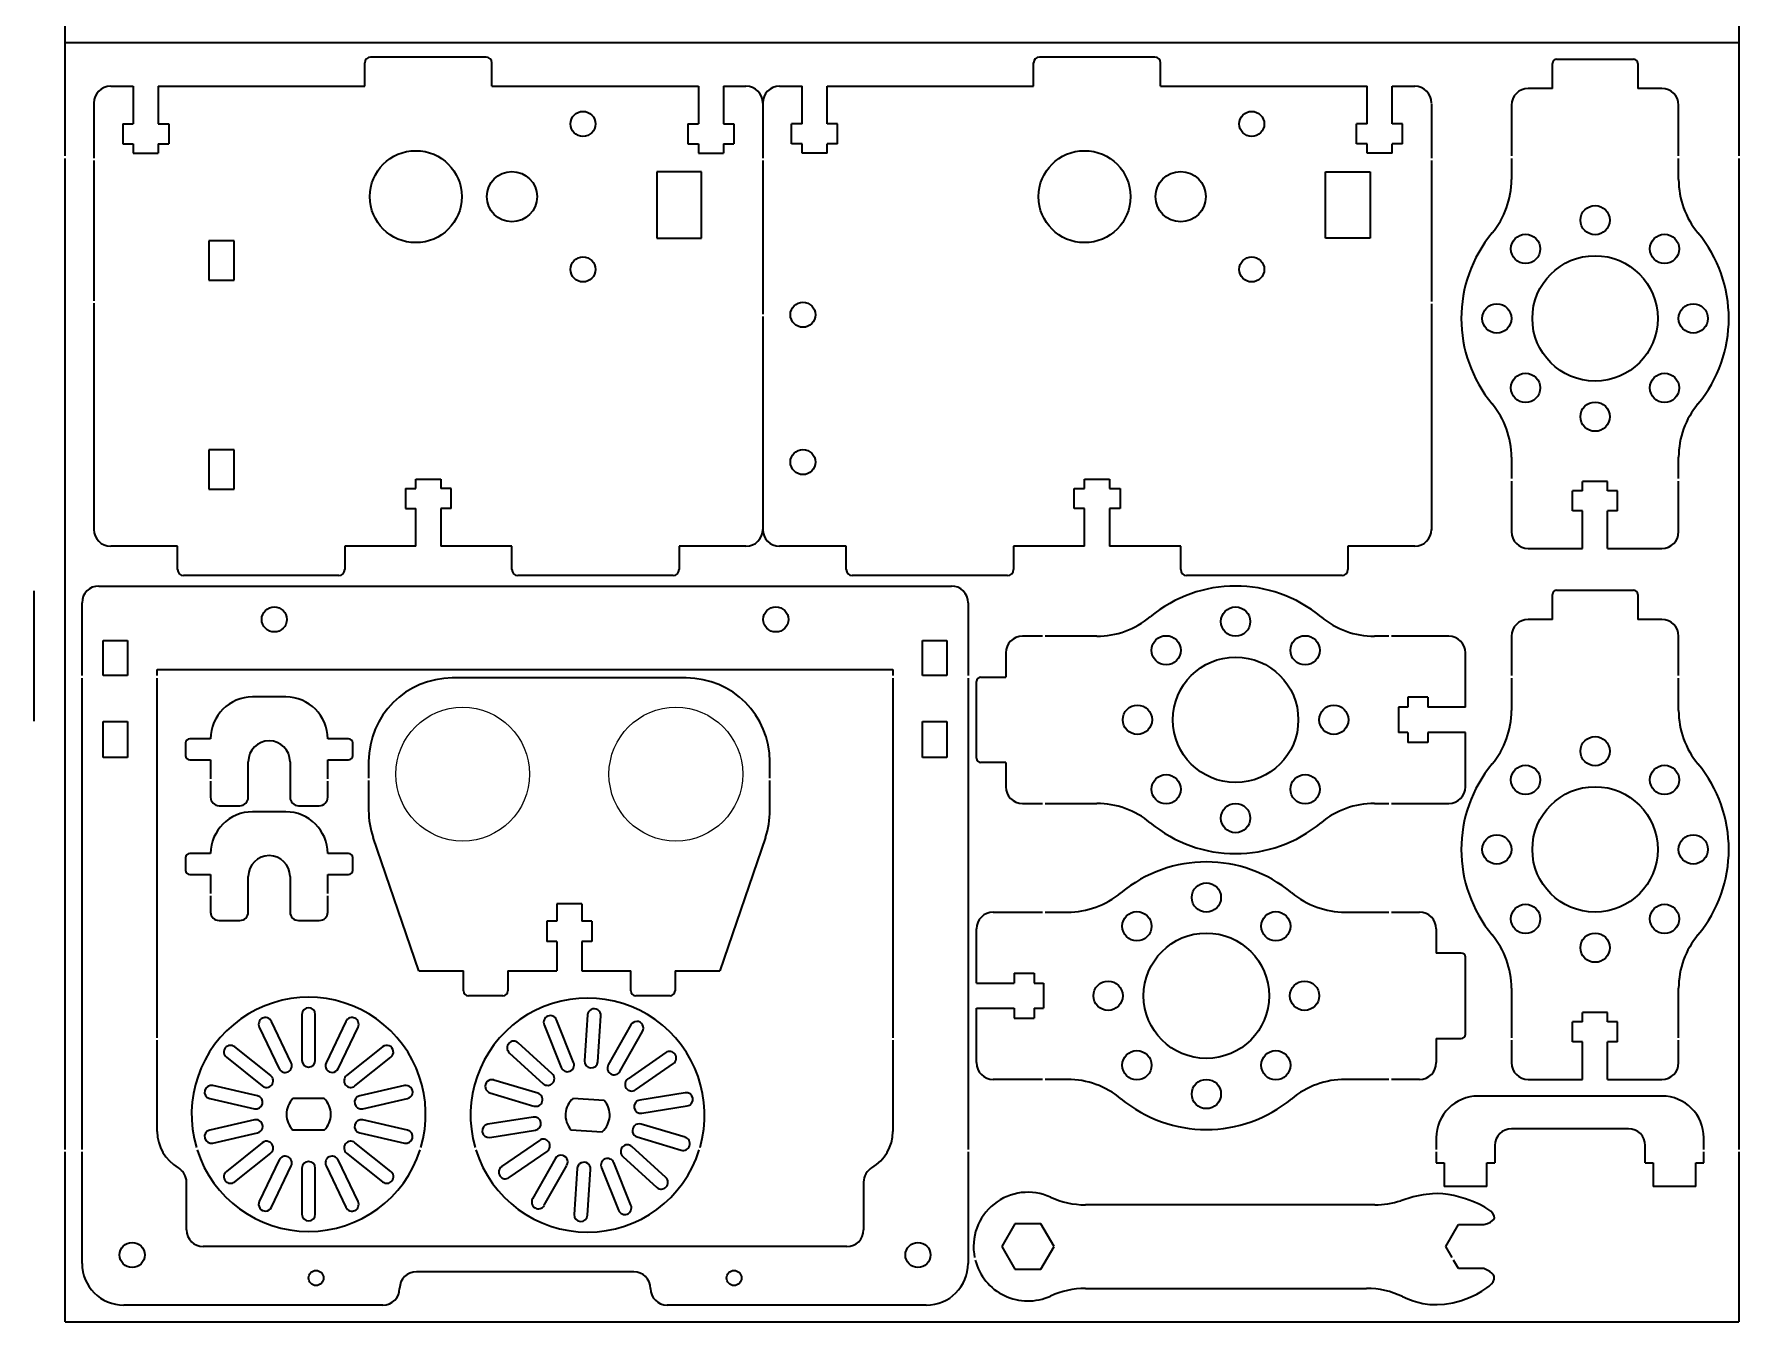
# Model space of a CAD drawing. Extents: x 358 to 1413, y -14 to 598.
# Drawn here: x 639.7 to 843.7, y -14.2 to 139.8 of the extents above; entities that cross this region are included whole.
import ezdxf

# ---------------------------------------------------------------- set-up
doc = ezdxf.new("R2010")
doc.units = 0

msp = doc.modelspace()

# ---------------------------------------------------------------- linework, layer by layer
at = {"color": 7, "lineweight": 35}
for p, q in [((643.48, 138.76), (643.48, 159.09)), ((843.69, 159.09), (843.69, 138.76)), ((643.48, 138.76), (843.69, 138.76)), ((643.48, 125.2), (643.48, 138.76)), ((843.69, 138.76), (843.69, 125.2)), ((654.61, 133.52), (679.31, 133.52)), ((694.51, 133.52), (719.21, 133.52)), ((734.61, 133.52), (759.31, 133.52)), ((774.51, 133.52), (799.21, 133.52)), ((646.91, 131.52), (646.91, 124.93)), ((726.91, 131.52), (726.91, 124.93)), ((726.91, 131.52), (726.91, 124.93)), ((806.91, 131.43), (806.91, 124.93)), ((643.48, 6.39), (643.48, 124.9)), ((646.91, 124.63), (646.91, 107.88)), ((726.91, 124.63), (726.91, 106.28)), ((806.91, 124.63), (806.91, 107.79)), ((843.69, 124.9), (843.69, 6.39)), ((646.91, 107.58), (646.91, 80.52)), ((806.91, 107.49), (806.91, 80.43)), ((726.91, 105.98), (726.91, 80.52)), ((647.48, 73.76), (749.48, 73.76)), ((645.48, 63.04), (645.48, 71.76)), ((751.48, 71.76), (751.48, 63.04)), ((654.48, 63.04), (654.48, 63.76)), ((654.48, 63.76), (742.48, 63.76)), ((742.48, 63.76), (742.48, 63.04)), ((645.48, 6.39), (645.48, 62.74)), ((654.48, 19.74), (654.48, 62.74)), ((717.77, 62.76), (689.77, 62.76)), ((742.48, 62.74), (742.48, 19.74)), ((751.48, 62.74), (751.48, 6.39)), ((654.48, 8.53), (654.48, 19.44)), ((742.48, 19.44), (742.48, 8.53)), ((834.49, 12.76), (812.49, 12.76)), ((643.48, -14.24), (643.48, 6.09)), ((645.48, -7.24), (645.48, 6.09)), ((751.48, 6.09), (751.48, -7.24)), ((843.69, 6.09), (843.69, -14.24)), ((800.13, -0.24), (765.51, -0.24)), ((736.98, -5.24), (659.98, -5.24)), ((711.48, -8.24), (685.48, -8.24)), ((765.51, -10.24), (799.14, -10.24)), ((643.48, -14.24), (843.69, -14.24)), ((681.48, -12.24), (650.48, -12.24)), ((746.48, -12.24), (715.48, -12.24))]:
    msp.add_line(p, q, dxfattribs=at)
at = {"color": 7, "lineweight": 35, "ltscale": 0.345001}
for p, q in [((693.81, 137.02), (680.01, 137.02)), ((773.81, 137.02), (760.01, 137.02))]:
    msp.add_line(p, q, dxfattribs=at)
at = {"color": 7, "lineweight": 35, "ltscale": 0.23}
for p, q in [((821.88, 136.76), (831.08, 136.76)), ((821.88, 73.26), (831.08, 73.26)), ((752.48, 53.16), (752.48, 62.36)), ((810.98, 20.16), (810.98, 29.36))]:
    msp.add_line(p, q, dxfattribs=at)
at = {"color": 7, "lineweight": 35, "ltscale": 0.07}
for p, q in [((679.31, 133.52), (679.31, 136.32)), ((694.51, 133.52), (694.51, 136.32)), ((759.31, 133.52), (759.31, 136.32)), ((774.51, 133.52), (774.51, 136.32)), ((656.91, 75.72), (656.91, 78.52)), ((676.91, 78.52), (676.91, 75.72)), ((696.91, 75.72), (696.91, 78.52)), ((716.91, 78.52), (716.91, 75.72)), ((736.91, 75.72), (736.91, 78.52)), ((756.91, 78.52), (756.91, 75.72)), ((776.91, 75.72), (776.91, 78.52)), ((796.91, 78.52), (796.91, 75.72)), ((808.44, 4.76), (808.44, 1.96)), ((813.54, 1.96), (813.54, 4.76)), ((833.44, 4.76), (833.44, 1.96)), ((838.54, 1.96), (838.54, 4.76))]:
    msp.add_line(p, q, dxfattribs=at)
at = {"color": 7, "lineweight": 35, "ltscale": 0.075}
for p, q in [((821.38, 133.26), (821.38, 136.26)), ((831.58, 136.26), (831.58, 133.26)), ((651.61, 133.52), (651.61, 129.02)), ((654.61, 133.52), (654.61, 129.02)), ((719.21, 133.52), (719.21, 129.02)), ((722.21, 133.52), (722.21, 129.02)), ((731.61, 129.02), (731.61, 133.52)), ((734.61, 129.02), (734.61, 133.52)), ((799.21, 129.02), (799.21, 133.52)), ((802.21, 129.02), (802.21, 133.52)), ((651.61, 125.52), (654.61, 125.52)), ((719.21, 125.52), (722.21, 125.52)), ((734.61, 125.52), (731.61, 125.52)), ((802.21, 125.52), (799.21, 125.52)), ((685.41, 86.52), (688.41, 86.52)), ((765.41, 86.52), (768.41, 86.52)), ((827.98, 86.26), (824.98, 86.26)), ((685.41, 78.52), (685.41, 83.02)), ((688.41, 83.02), (688.41, 78.52)), ((765.41, 78.52), (765.41, 83.02)), ((768.41, 83.02), (768.41, 78.52)), ((824.98, 78.26), (824.98, 82.76)), ((827.98, 78.26), (827.98, 82.76)), ((821.38, 69.76), (821.38, 72.76)), ((831.58, 72.76), (831.58, 69.76)), ((752.98, 62.86), (755.98, 62.86)), ((802.98, 59.26), (802.98, 56.26)), ((810.98, 59.26), (806.48, 59.26)), ((810.98, 56.26), (806.48, 56.26)), ((755.98, 52.66), (752.98, 52.66)), ((705.27, 35.76), (702.27, 35.76)), ((810.48, 29.86), (807.48, 29.86)), ((752.48, 26.26), (756.98, 26.26)), ((760.48, 26.26), (760.48, 23.26)), ((752.48, 23.26), (756.98, 23.26)), ((827.98, 22.76), (824.98, 22.76)), ((807.48, 19.66), (810.48, 19.66)), ((824.98, 14.76), (824.98, 19.26)), ((827.98, 14.76), (827.98, 19.26)), ((807.49, 7.76), (807.49, 6.39)), ((839.49, 6.39), (839.49, 7.76)), ((807.49, 6.09), (807.49, 4.76)), ((839.49, 4.76), (839.49, 6.09))]:
    msp.add_line(p, q, dxfattribs=at)
at = {"color": 7, "lineweight": 35, "ltscale": 0.067499}
for p, q in [((648.91, 133.52), (651.61, 133.52)), ((728.91, 133.52), (731.61, 133.52))]:
    msp.add_line(p, q, dxfattribs=at)
at = {"color": 7, "lineweight": 35, "ltscale": 0.0675}
for p, q in [((722.21, 133.52), (724.91, 133.52)), ((802.21, 133.52), (804.91, 133.52))]:
    msp.add_line(p, q, dxfattribs=at)
at = {"color": 7, "lineweight": 35, "ltscale": 0.072501}
for p, q in [((821.38, 133.26), (818.48, 133.26)), ((821.38, 69.76), (818.48, 69.76))]:
    msp.add_line(p, q, dxfattribs=at)
at = {"color": 7, "lineweight": 35, "ltscale": 0.072499}
for p, q in [((834.48, 133.26), (831.58, 133.26)), ((834.48, 69.76), (831.58, 69.76))]:
    msp.add_line(p, q, dxfattribs=at)
at = {"color": 7, "lineweight": 35, "ltscale": 0.222169}
for p, q in [((816.48, 131.26), (816.48, 125.2)), ((836.48, 125.2), (836.48, 131.26)), ((816.48, 124.9), (816.48, 122.37)), ((836.48, 122.37), (836.48, 124.9)), ((816.48, 89.15), (816.48, 86.6)), ((836.48, 86.6), (836.48, 89.15)), ((816.48, 86.3), (816.48, 80.26)), ((836.48, 80.26), (836.48, 86.3)), ((760.38, 67.76), (757.98, 67.76)), ((766.87, 67.76), (760.68, 67.76)), ((816.48, 67.76), (816.48, 63.04)), ((836.48, 63.04), (836.48, 67.76)), ((816.48, 62.74), (816.48, 58.87)), ((836.48, 58.87), (836.48, 62.74)), ((757.98, 47.76), (760.38, 47.76)), ((760.68, 47.76), (766.87, 47.76)), ((754.48, 34.76), (760.38, 34.76)), ((760.68, 34.76), (763.37, 34.76)), ((816.48, 25.65), (816.48, 19.74)), ((836.48, 19.74), (836.48, 25.65)), ((816.48, 19.44), (816.48, 16.76)), ((836.48, 16.76), (836.48, 19.44)), ((760.38, 14.76), (754.48, 14.76)), ((763.37, 14.76), (760.68, 14.76))]:
    msp.add_line(p, q, dxfattribs=at)
at = {"color": 7, "lineweight": 35, "ltscale": 0.03125}
for p, q in [((650.36, 129.02), (651.61, 129.02)), ((654.61, 129.02), (655.86, 129.02)), ((717.96, 129.02), (719.21, 129.02)), ((722.21, 129.02), (723.46, 129.02)), ((731.61, 129.02), (730.36, 129.02)), ((735.86, 129.02), (734.61, 129.02)), ((799.21, 129.02), (797.96, 129.02)), ((803.46, 129.02), (802.21, 129.02)), ((650.36, 126.62), (651.61, 126.62)), ((654.61, 126.62), (655.86, 126.62)), ((717.96, 126.62), (719.21, 126.62)), ((722.21, 126.62), (723.46, 126.62)), ((731.61, 126.62), (730.36, 126.62)), ((735.86, 126.62), (734.61, 126.62)), ((799.21, 126.62), (797.96, 126.62)), ((803.46, 126.62), (802.21, 126.62)), ((684.16, 85.42), (685.41, 85.42)), ((689.66, 85.42), (688.41, 85.42)), ((764.16, 85.42), (765.41, 85.42)), ((768.41, 85.42), (769.66, 85.42)), ((684.16, 83.02), (685.41, 83.02)), ((689.66, 83.02), (688.41, 83.02)), ((765.41, 83.02), (764.16, 83.02)), ((769.66, 83.02), (768.41, 83.02))]:
    msp.add_line(p, q, dxfattribs=at)
at = {"color": 7, "lineweight": 35, "ltscale": 0.060001}
for p, q in [((650.36, 129.02), (650.36, 126.62)), ((655.86, 129.02), (655.86, 126.62)), ((717.96, 129.02), (717.96, 126.62)), ((723.46, 129.02), (723.46, 126.62)), ((756.98, 27.46), (759.38, 27.46)), ((756.98, 22.06), (759.38, 22.06))]:
    msp.add_line(p, q, dxfattribs=at)
at = {"color": 7, "lineweight": 35, "ltscale": 0.06}
for p, q in [((730.36, 126.62), (730.36, 129.02)), ((735.86, 126.62), (735.86, 129.02)), ((797.96, 126.62), (797.96, 129.02)), ((803.46, 126.62), (803.46, 129.02)), ((764.16, 83.02), (764.16, 85.42)), ((769.66, 85.42), (769.66, 83.02)), ((823.78, 82.76), (823.78, 85.16)), ((829.18, 82.76), (829.18, 85.16)), ((701.07, 33.66), (701.07, 31.26)), ((706.47, 33.66), (706.47, 31.26)), ((691.12, 25.36), (691.12, 27.76)), ((696.42, 27.76), (696.42, 25.36)), ((711.12, 25.36), (711.12, 27.76)), ((716.42, 27.76), (716.42, 25.36)), ((823.78, 19.26), (823.78, 21.66)), ((829.18, 19.26), (829.18, 21.66))]:
    msp.add_line(p, q, dxfattribs=at)
at = {"color": 7, "lineweight": 35, "ltscale": 0.064999}
for p, q in [((651.61, 126.62), (651.61, 125.52)), ((654.61, 126.62), (654.61, 125.52)), ((719.21, 126.62), (719.21, 125.52)), ((722.21, 126.62), (722.21, 125.52)), ((759.38, 26.26), (760.48, 26.26)), ((759.38, 23.26), (760.48, 23.26))]:
    msp.add_line(p, q, dxfattribs=at)
at = {"color": 7, "lineweight": 35, "ltscale": 0.065}
for p, q in [((731.61, 125.52), (731.61, 126.62)), ((734.61, 125.52), (734.61, 126.62)), ((799.21, 125.52), (799.21, 126.62)), ((802.21, 125.52), (802.21, 126.62)), ((765.41, 85.42), (765.41, 86.52)), ((768.41, 86.52), (768.41, 85.42)), ((824.98, 85.16), (824.98, 86.26)), ((827.98, 85.16), (827.98, 86.26)), ((824.98, 21.66), (824.98, 22.76)), ((827.98, 21.66), (827.98, 22.76))]:
    msp.add_line(p, q, dxfattribs=at)
at = {"color": 7, "lineweight": 35, "ltscale": 0.132922}
for p, q in [((719.57, 123.3), (714.25, 123.3)), ((794.25, 123.3), (799.57, 123.3)), ((714.25, 115.34), (719.57, 115.34)), ((799.57, 115.34), (794.25, 115.34))]:
    msp.add_line(p, q, dxfattribs=at)
at = {"color": 7, "lineweight": 35, "ltscale": 0.19882}
for p, q in [((714.25, 123.3), (714.25, 115.34)), ((719.57, 115.34), (719.57, 123.3)), ((794.25, 115.34), (794.25, 123.3)), ((799.57, 123.3), (799.57, 115.34))]:
    msp.add_line(p, q, dxfattribs=at)
at = {"color": 7, "lineweight": 35, "ltscale": 0.00625}
for p, q in [((660.92, 115.03), (660.67, 115.03)), ((663.67, 115.03), (663.42, 115.03)), ((660.67, 110.33), (660.92, 110.33)), ((663.42, 110.33), (663.67, 110.33)), ((660.92, 90.03), (660.67, 90.03)), ((663.67, 90.03), (663.42, 90.03)), ((660.67, 85.33), (660.92, 85.33)), ((663.42, 85.33), (663.67, 85.33))]:
    msp.add_line(p, q, dxfattribs=at)
at = {"color": 7, "lineweight": 35, "ltscale": 0.1175}
for p, q in [((660.67, 115.03), (660.67, 110.33)), ((663.67, 110.33), (663.67, 115.03)), ((660.67, 90.03), (660.67, 85.33)), ((663.67, 85.33), (663.67, 90.03))]:
    msp.add_line(p, q, dxfattribs=at)
at = {"color": 7, "lineweight": 35, "ltscale": 0.0625}
for p, q in [((663.42, 115.03), (660.92, 115.03)), ((660.92, 110.33), (663.42, 110.33)), ((663.42, 90.03), (660.92, 90.03)), ((660.92, 85.33), (663.42, 85.33)), ((660.87, 55.49), (658.37, 55.49)), ((677.37, 55.49), (674.87, 55.49)), ((658.37, 52.99), (660.87, 52.99)), ((674.87, 52.99), (677.37, 52.99)), ((661.87, 47.49), (664.37, 47.49)), ((671.37, 47.49), (673.87, 47.49)), ((660.87, 41.76), (658.37, 41.76)), ((677.37, 41.76), (674.87, 41.76)), ((658.37, 39.26), (660.87, 39.26)), ((674.87, 39.26), (677.37, 39.26)), ((661.87, 33.76), (664.37, 33.76)), ((671.37, 33.76), (673.87, 33.76))]:
    msp.add_line(p, q, dxfattribs=at)
at = {"color": 7, "lineweight": 35, "ltscale": 0.065001}
for p, q in [((685.41, 85.42), (685.41, 86.52)), ((688.41, 86.52), (688.41, 85.42)), ((804.08, 59.26), (802.98, 59.26)), ((804.08, 56.26), (802.98, 56.26))]:
    msp.add_line(p, q, dxfattribs=at)
at = {"color": 7, "lineweight": 35, "ltscale": 0.059999}
for p, q in [((684.16, 85.42), (684.16, 83.02)), ((689.66, 83.02), (689.66, 85.42)), ((806.48, 60.46), (804.08, 60.46)), ((806.48, 55.06), (804.08, 55.06))]:
    msp.add_line(p, q, dxfattribs=at)
at = {"color": 7, "lineweight": 35, "ltscale": 0.03}
for p, q in [((824.98, 85.16), (823.78, 85.16)), ((829.18, 85.16), (827.98, 85.16)), ((824.98, 82.76), (823.78, 82.76)), ((829.18, 82.76), (827.98, 82.76)), ((804.08, 60.46), (804.08, 59.26)), ((806.48, 60.46), (806.48, 59.26)), ((804.08, 56.26), (804.08, 55.06)), ((806.48, 56.26), (806.48, 55.06)), ((702.27, 33.66), (701.07, 33.66)), ((706.47, 33.66), (705.27, 33.66)), ((702.27, 31.26), (701.07, 31.26)), ((706.47, 31.26), (705.27, 31.26)), ((756.98, 27.46), (756.98, 26.26)), ((759.38, 27.46), (759.38, 26.26)), ((756.98, 23.26), (756.98, 22.06)), ((759.38, 23.26), (759.38, 22.06)), ((824.98, 21.66), (823.78, 21.66)), ((829.18, 21.66), (827.98, 21.66)), ((824.98, 19.26), (823.78, 19.26)), ((829.18, 19.26), (827.98, 19.26))]:
    msp.add_line(p, q, dxfattribs=at)
at = {"color": 7, "lineweight": 35, "ltscale": 0.2}
for p, q in [((656.91, 78.52), (648.91, 78.52)), ((724.91, 78.52), (716.91, 78.52)), ((736.91, 78.52), (728.91, 78.52)), ((804.91, 78.52), (796.91, 78.52))]:
    msp.add_line(p, q, dxfattribs=at)
at = {"color": 7, "lineweight": 35, "ltscale": 0.2125}
for p, q in [((685.41, 78.52), (676.91, 78.52)), ((696.91, 78.52), (688.41, 78.52)), ((765.41, 78.52), (756.91, 78.52)), ((776.91, 78.52), (768.41, 78.52))]:
    msp.add_line(p, q, dxfattribs=at)
at = {"color": 7, "lineweight": 35, "ltscale": 0.1625}
for p, q in [((818.48, 78.26), (824.98, 78.26)), ((827.98, 78.26), (834.48, 78.26)), ((810.98, 62.74), (810.98, 65.76)), ((810.98, 59.26), (810.98, 62.74)), ((810.98, 49.76), (810.98, 56.26)), ((752.48, 26.26), (752.48, 32.76)), ((752.48, 16.76), (752.48, 23.26)), ((818.48, 14.76), (824.98, 14.76)), ((827.98, 14.76), (834.48, 14.76))]:
    msp.add_line(p, q, dxfattribs=at)
at = {"color": 7, "lineweight": 35, "ltscale": 0.465001}
for p, q in [((676.21, 75.02), (657.61, 75.02)), ((796.21, 75.02), (777.61, 75.02))]:
    msp.add_line(p, q, dxfattribs=at)
at = {"color": 7, "lineweight": 35, "ltscale": 0.464999}
msp.add_line((716.21, 75.02), (697.61, 75.02), dxfattribs=at)
at = {"color": 7, "lineweight": 35, "ltscale": 0.465002}
msp.add_line((756.21, 75.02), (737.61, 75.02), dxfattribs=at)
at = {"color": 7, "lineweight": 35, "ltscale": 0.39}
msp.add_line((639.75, 57.58), (639.75, 73.18), dxfattribs=at)
at = {"color": 7, "lineweight": 35, "ltscale": 0.222168}
for p, q in [((801.82, 67.76), (800.09, 67.76)), ((808.98, 67.76), (802.12, 67.76)), ((800.09, 47.76), (801.82, 47.76)), ((802.12, 47.76), (808.98, 47.76)), ((796.59, 34.76), (801.82, 34.76)), ((802.12, 34.76), (805.48, 34.76)), ((801.82, 14.76), (796.59, 14.76)), ((805.48, 14.76), (802.12, 14.76))]:
    msp.add_line(p, q, dxfattribs=at)
at = {"color": 7, "lineweight": 35, "ltscale": 0.105}
for p, q in [((648.03, 63.06), (648.03, 67.26)), ((650.93, 67.26), (650.93, 63.06)), ((746.03, 63.06), (746.03, 67.26)), ((748.93, 67.26), (748.93, 63.06))]:
    msp.add_line(p, q, dxfattribs=at)
at = {"color": 7, "lineweight": 35, "ltscale": 0.0725}
for p, q in [((648.03, 67.26), (650.93, 67.26)), ((746.03, 67.26), (748.93, 67.26)), ((755.98, 65.76), (755.98, 62.86)), ((650.93, 63.06), (648.03, 63.06)), ((748.93, 63.06), (746.03, 63.06)), ((648.03, 57.56), (650.93, 57.56)), ((746.03, 57.56), (748.93, 57.56)), ((650.93, 53.26), (648.03, 53.26)), ((748.93, 53.26), (746.03, 53.26)), ((755.98, 52.66), (755.98, 49.76)), ((807.48, 32.76), (807.48, 29.86)), ((807.48, 19.66), (807.48, 16.76))]:
    msp.add_line(p, q, dxfattribs=at)
at = {"color": 7, "lineweight": 35, "ltscale": 0.1}
for p, q in [((669.87, 60.49), (665.87, 60.49)), ((669.87, 46.76), (665.87, 46.76))]:
    msp.add_line(p, q, dxfattribs=at)
at = {"color": 7, "lineweight": 35, "ltscale": 0.1075}
for p, q in [((648.03, 53.26), (648.03, 57.56)), ((650.93, 57.56), (650.93, 53.26)), ((746.03, 53.26), (746.03, 57.56)), ((748.93, 57.56), (748.93, 53.26))]:
    msp.add_line(p, q, dxfattribs=at)
at = {"color": 7, "lineweight": 35, "ltscale": 0.0375}
for p, q in [((657.87, 54.99), (657.87, 53.49)), ((677.87, 53.49), (677.87, 54.99)), ((657.87, 41.26), (657.87, 39.76)), ((677.87, 39.76), (677.87, 41.26))]:
    msp.add_line(p, q, dxfattribs=at)
at = {"color": 7, "lineweight": 35, "ltscale": 0.1125}
for p, q in [((660.87, 52.99), (660.87, 50.72)), ((674.87, 50.72), (674.87, 52.99)), ((660.87, 50.42), (660.87, 48.49)), ((674.87, 48.49), (674.87, 50.42)), ((660.87, 39.26), (660.87, 36.99)), ((674.87, 36.99), (674.87, 39.26)), ((660.87, 36.69), (660.87, 34.76)), ((674.87, 34.76), (674.87, 36.69))]:
    msp.add_line(p, q, dxfattribs=at)
at = {"color": 7, "lineweight": 35, "ltscale": 0.106601}
for p, q in [((665.37, 48.49), (665.37, 52.75)), ((670.37, 52.75), (670.37, 48.49)), ((665.37, 34.76), (665.37, 39.02)), ((670.37, 39.02), (670.37, 34.76))]:
    msp.add_line(p, q, dxfattribs=at)
at = {"color": 7, "lineweight": 35, "ltscale": 0.145833}
for p, q in [((679.77, 52.76), (679.77, 50.8)), ((727.77, 50.8), (727.77, 52.76)), ((679.77, 50.5), (679.77, 46.93)), ((727.77, 46.93), (727.77, 50.5))]:
    msp.add_line(p, q, dxfattribs=at)
at = {"color": 7, "lineweight": 35, "ltscale": 0.420833}
for p, q in [((685.77, 27.76), (680.31, 43.68)), ((727.23, 43.68), (721.77, 27.76))]:
    msp.add_line(p, q, dxfattribs=at)
at = {"color": 7, "lineweight": 35, "ltscale": 0.09}
for p, q in [((702.27, 35.76), (702.27, 33.66)), ((705.27, 35.76), (705.27, 33.66))]:
    msp.add_line(p, q, dxfattribs=at)
at = {"color": 7, "lineweight": 35, "ltscale": 0.05}
for p, q in [((702.27, 31.26), (702.27, 27.76)), ((705.27, 31.26), (705.27, 27.76))]:
    msp.add_line(p, q, dxfattribs=at)
at = {"color": 7, "lineweight": 35, "ltscale": 0.13375}
for p, q in [((685.77, 27.76), (691.12, 27.76)), ((716.42, 27.76), (721.77, 27.76))]:
    msp.add_line(p, q, dxfattribs=at)
at = {"color": 7, "lineweight": 35, "ltscale": 0.14625}
for p, q in [((696.42, 27.76), (702.27, 27.76)), ((705.27, 27.76), (711.12, 27.76))]:
    msp.add_line(p, q, dxfattribs=at)
at = {"color": 7, "lineweight": 35, "ltscale": 0.102499}
for p, q in [((695.82, 24.76), (691.72, 24.76)), ((715.82, 24.76), (711.72, 24.76))]:
    msp.add_line(p, q, dxfattribs=at)
at = {"color": 7, "lineweight": 35, "ltscale": 0.1375}
for p, q in [((671.79, 22.53), (671.79, 17.03)), ((673.39, 17.03), (673.39, 22.53)), ((705.95, 22.46), (705.59, 16.98)), ((666.69, 21), (669.07, 16.04)), ((670.51, 16.74), (668.13, 21.69)), ((677.06, 21.69), (674.67, 16.74)), ((676.11, 16.04), (678.5, 21)), ((700.76, 21.28), (702.81, 16.17)), ((704.29, 16.77), (702.24, 21.87)), ((707.18, 16.87), (707.55, 22.36)), ((711.15, 21.28), (708.44, 16.49)), ((709.83, 15.71), (712.54, 20.49)), ((668.05, 15.23), (663.75, 18.66)), ((681.44, 18.66), (677.14, 15.23)), ((701.73, 15.43), (697.67, 19.13)), ((662.75, 17.41), (667.05, 13.98)), ((678.13, 13.98), (682.43, 17.41)), ((715.32, 17.96), (710.8, 14.82)), ((711.71, 13.51), (716.23, 16.64)), ((700.01, 13.1), (694.74, 14.68)), ((660.76, 12.46), (666.13, 11.24)), ((666.48, 12.8), (661.12, 14.02)), ((679.06, 11.24), (684.42, 12.46)), ((694.28, 13.15), (699.55, 11.57)), ((717.63, 13.16), (712.2, 12.29)), ((699.46, 10.26), (694.03, 9.4)), ((712.45, 10.71), (717.88, 11.58)), ((666.13, 9.92), (660.76, 8.7)), ((661.12, 7.14), (666.48, 8.37)), ((678.7, 8.37), (684.06, 7.14)), ((684.42, 8.7), (679.06, 9.92)), ((694.28, 7.82), (699.71, 8.68)), ((717.63, 7.83), (712.36, 9.4)), ((667.05, 7.18), (662.75, 3.76)), ((682.43, 3.76), (678.13, 7.18)), ((700.2, 7.47), (695.68, 4.33)), ((696.59, 3.02), (701.11, 6.15)), ((715.32, 3.02), (711.26, 6.73)), ((711.9, 7.87), (717.17, 6.29)), ((663.75, 2.5), (668.05, 5.93)), ((669.07, 5.12), (666.69, 0.16)), ((668.13, -0.53), (670.51, 4.42)), ((671.79, 4.13), (671.79, -1.37)), ((673.39, -1.37), (673.39, 4.13)), ((674.67, 4.42), (677.06, -0.53)), ((678.5, 0.16), (676.11, 5.12)), ((677.14, 5.93), (681.44, 2.5)), ((702.08, 5.27), (699.37, 0.48)), ((700.76, -0.3), (703.47, 4.48)), ((704.73, 4.11), (704.36, -1.38)), ((707.62, 4.2), (709.67, -0.9)), ((711.15, -0.3), (709.1, 4.8)), ((710.18, 5.55), (714.24, 1.84)), ((705.96, -1.49), (706.32, 4))]:
    msp.add_line(p, q, dxfattribs=at)
at = {"color": 7, "lineweight": 35, "ltscale": 0.137499}
msp.add_line((696.59, 17.95), (700.65, 14.24), dxfattribs=at)
at = {"color": 7, "lineweight": 35, "ltscale": 0.093633}
for p, q in [((674.46, 12.46), (670.72, 12.46)), ((707.95, 12.23), (704.21, 12.48)), ((670.72, 8.71), (674.46, 8.71)), ((703.96, 8.74), (707.7, 8.49))]:
    msp.add_line(p, q, dxfattribs=at)
at = {"color": 7, "lineweight": 35, "ltscale": 0.137501}
msp.add_line((684.06, 14.02), (678.7, 12.8), dxfattribs=at)
at = {"color": 7, "lineweight": 35, "ltscale": 0.35}
msp.add_line((830.49, 8.86), (816.49, 8.86), dxfattribs=at)
at = {"color": 7, "lineweight": 35, "ltscale": 0.0525}
for p, q in [((814.49, 6.86), (814.49, 4.76)), ((832.49, 4.76), (832.49, 6.86))]:
    msp.add_line(p, q, dxfattribs=at)
at = {"color": 7, "lineweight": 35, "ltscale": 0.025}
for p, q in [((807.49, 4.76), (808.44, 4.76)), ((813.54, 4.76), (814.49, 4.76)), ((832.49, 4.76), (833.44, 4.76)), ((838.54, 4.76), (839.49, 4.76))]:
    msp.add_line(p, q, dxfattribs=at)
at = {"color": 7, "lineweight": 35, "ltscale": 0.142688}
for p, q in [((657.98, -3.24), (657.98, 2.47)), ((738.98, 2.47), (738.98, -3.24))]:
    msp.add_line(p, q, dxfattribs=at)
at = {"color": 7, "lineweight": 35, "ltscale": 0.125}
for p, q in [((813.54, 1.96), (808.44, 1.96)), ((838.54, 1.96), (833.44, 1.96))]:
    msp.add_line(p, q, dxfattribs=at)
at = {"color": 7, "lineweight": 35, "ltscale": 0.07828}
for p, q in [((757.07, -2.53), (755.5, -5.24)), ((761.76, -5.24), (760.2, -2.53)), ((755.5, -5.24), (757.07, -7.95)), ((760.2, -7.95), (761.76, -5.24))]:
    msp.add_line(p, q, dxfattribs=at)
at = {"color": 7, "lineweight": 35, "ltscale": 0.078279}
for p, q in [((760.2, -2.53), (757.07, -2.53)), ((757.07, -7.95), (760.2, -7.95))]:
    msp.add_line(p, q, dxfattribs=at)
at = {"color": 7, "lineweight": 35, "ltscale": 0.07595}
for p, q in [((808.63, -5.24), (810.15, -2.61)), ((810.15, -2.61), (813.19, -2.61)), ((809.39, -6.54), (808.63, -5.24)), ((810.15, -7.87), (809.56, -6.84)), ((813.19, -7.87), (810.15, -7.87))]:
    msp.add_line(p, q, dxfattribs=at)
at = {"color": 7, "lineweight": 35}
for points in [[(813.19, -2.61), (813.6, -2.48), (813.96, -2.32), (814.23, -2.13), (814.37, -1.98), (814.44, -1.82), (814.42, -1.55), (814.27, -1.28), (814.01, -1.01), (813.67, -0.76), (813.28, -0.52), (812.6, -0.17), (811.87, 0.14), (810.97, 0.47), (809.59, 0.86), (808.92, 0.98), (808.28, 1.07), (807.64, 1.1), (807.03, 1.09), (805.92, 0.97), (804.71, 0.7), (803.23, 0.25)], [(803.44, -11.22), (804.07, -11.49), (804.72, -11.73), (805.29, -11.9), (805.88, -12.03), (806.73, -12.15), (807.59, -12.18), (808.46, -12.13), (809.48, -11.96), (810.51, -11.67), (811.55, -11.27), (812.32, -10.91), (812.95, -10.57), (813.54, -10.18), (813.83, -9.95), (814.08, -9.7), (814.28, -9.44), (814.41, -9.14), (814.4, -8.83), (814.32, -8.63), (814.18, -8.44), (813.91, -8.23), (813.58, -8.04), (813.19, -7.87)]]:
    msp.add_lwpolyline(points, dxfattribs=at)
for centre, radius in [((705.41, 129.02), 1.5), ((785.41, 129.02), 1.5), ((685.41, 120.32), 5.5), ((765.41, 120.32), 5.5), ((696.91, 120.32), 3), ((776.91, 120.32), 3), ((826.48, 117.51), 1.75), ((818.17, 114.07), 1.75), ((834.79, 114.07), 1.75), ((705.41, 111.62), 1.5), ((785.41, 111.62), 1.5), ((826.48, 105.76), 7.5), ((731.72, 106.2), 1.5), ((814.73, 105.76), 1.75), ((838.23, 105.76), 1.75), ((818.17, 97.45), 1.75), ((834.79, 97.45), 1.75), ((826.48, 94.01), 1.75), ((731.72, 88.58), 1.5), ((668.48, 69.76), 1.5), ((728.48, 69.76), 1.5), ((783.48, 69.51), 1.75), ((775.17, 66.07), 1.75), ((791.79, 66.07), 1.75), ((783.48, 57.76), 7.5), ((771.73, 57.76), 1.75), ((795.23, 57.76), 1.75), ((826.48, 54.01), 1.75), ((775.17, 49.45), 1.75), ((791.79, 49.45), 1.75), ((818.17, 50.57), 1.75), ((834.79, 50.57), 1.75), ((826.48, 42.26), 7.5), ((783.48, 46.01), 1.75), ((814.73, 42.26), 1.75), ((838.23, 42.26), 1.75), ((779.98, 36.51), 1.75), ((771.67, 33.07), 1.75), ((788.29, 33.07), 1.75), ((818.17, 33.95), 1.75), ((834.79, 33.95), 1.75), ((779.98, 24.76), 7.5), ((826.48, 30.51), 1.75), ((768.23, 24.76), 1.75), ((791.73, 24.76), 1.75), ((771.67, 16.45), 1.75), ((788.29, 16.45), 1.75), ((779.98, 13.01), 1.75), ((651.48, -6.24), 1.5), ((745.48, -6.24), 1.5), ((673.48, -8.99), 0.9), ((723.48, -8.99), 0.9)]:
    msp.add_circle(centre, radius, dxfattribs=at)
for centre in [(691.02, 51.26), (716.52, 51.26)]:
    msp.add_circle(centre, 8)
for centre, radius, start, end in [((680.01, 136.32), 0.7, 90, 180), ((693.81, 136.32), 0.7, 0, 90), ((760.01, 136.32), 0.7, 90, 180), ((773.81, 136.32), 0.7, 0, 90), ((821.88, 136.26), 0.5, 90, 180), ((831.08, 136.26), 0.5, 0, 90), ((648.91, 131.52), 2, 90, 180), ((724.91, 131.52), 2, 0, 90), ((728.91, 131.52), 2, 90, 180), ((804.91, 131.52), 2, 0, 90), ((818.48, 131.26), 2, 90, 180), ((834.48, 131.26), 2, 360, 90), ((806.48, 122.37), 10, 320.2849, 0), ((846.48, 122.37), 10, 180, 219.7151), ((826.48, 105.76), 16, 140.2849, 219.7151), ((826.48, 105.76), 16, 320.2849, 39.7151), ((806.48, 89.15), 10, 0, 39.7151), ((846.48, 89.15), 10, 140.2849, 180), ((648.91, 80.52), 2, 180, 270), ((724.91, 80.52), 2, 270, 0), ((728.91, 80.52), 2, 180, 270), ((804.91, 80.52), 2, 270, 0), ((818.48, 80.26), 2, 180, 270), ((834.48, 80.26), 2, 270, 0), ((657.61, 75.72), 0.7, 180, 270), ((676.21, 75.72), 0.7, 270, 0), ((697.61, 75.72), 0.7, 180, 270), ((716.21, 75.72), 0.7, 270, 0), ((737.61, 75.72), 0.7, 180, 270), ((756.21, 75.72), 0.7, 270, 0), ((777.61, 75.72), 0.7, 180, 270), ((796.21, 75.72), 0.7, 270, 0), ((647.48, 71.76), 2, 90, 180), ((749.48, 71.76), 2, 360, 90), ((783.48, 57.76), 16, 50.2849, 129.7151), ((821.88, 72.76), 0.5, 90, 180), ((831.08, 72.76), 0.5, 0, 90), ((766.87, 77.76), 10, 270, 309.7151), ((800.09, 77.76), 10, 230.2849, 270), ((818.48, 67.76), 2, 90, 180), ((834.48, 67.76), 2, 360, 90), ((757.98, 65.76), 2, 90, 180), ((808.98, 65.76), 2, 360, 90), ((689.77, 52.76), 10, 90, 180), ((717.77, 52.76), 10, 360, 90), ((752.98, 62.36), 0.5, 90, 180), ((665.87, 55.49), 5, 90, 180), ((669.87, 55.49), 5, 0, 90), ((806.48, 58.87), 10, 320.2849, 0), ((846.48, 58.87), 10, 180, 219.7151), ((658.37, 54.99), 0.5, 90, 180), ((667.87, 52.75), 2.5, 0, 180), ((677.37, 54.99), 0.5, 0, 90), ((658.37, 53.49), 0.5, 180, 270), ((677.37, 53.49), 0.5, 270, 0), ((752.98, 53.16), 0.5, 180, 270), ((826.48, 42.26), 16, 140.2849, 219.7151), ((826.48, 42.26), 16, 320.2849, 39.7151), ((757.98, 49.76), 2, 180, 270), ((808.98, 49.76), 2, 270, 0), ((661.87, 48.49), 1, 180, 270), ((664.37, 48.49), 1, 270, 0), ((671.37, 48.49), 1, 180, 270), ((673.87, 48.49), 1, 270, 0), ((689.77, 46.93), 10, 180, 198.9246), ((717.77, 46.93), 10, 341.0754, 360), ((766.87, 37.76), 10, 50.2849, 90), ((800.09, 37.76), 10, 90, 129.7151), ((665.87, 41.76), 5, 90, 180), ((669.87, 41.76), 5, 0, 90), ((783.48, 57.76), 16, 230.2849, 309.7151), ((658.37, 41.26), 0.5, 90, 180), ((667.87, 39.02), 2.5, 0, 180), ((677.37, 41.26), 0.5, 0, 90), ((658.37, 39.76), 0.5, 180, 270), ((677.37, 39.76), 0.5, 270, 0), ((779.98, 24.76), 16, 50.2849, 129.7151), ((763.37, 44.76), 10, 270, 309.7151), ((796.59, 44.76), 10, 230.2849, 270), ((661.87, 34.76), 1, 180, 270), ((664.37, 34.76), 1, 270, 0), ((671.37, 34.76), 1, 180, 270), ((673.87, 34.76), 1, 270, 0), ((754.48, 32.76), 2, 90, 180), ((805.48, 32.76), 2, 0, 90), ((806.48, 25.65), 10, 0, 39.7151), ((846.48, 25.65), 10, 140.2849, 180), ((810.48, 29.36), 0.5, 0, 90), ((672.59, 10.58), 14, 343.5983, 196.4017), ((691.72, 25.36), 0.6, 180, 270), ((705.96, 10.49), 14, 343.9936, 196.0064), ((695.82, 25.36), 0.6, 270, 0), ((711.72, 25.36), 0.6, 180, 270), ((715.82, 25.36), 0.6, 270, 360), ((672.59, 22.53), 0.8, 0, 180), ((706.75, 22.41), 0.8, 356.1853, 176.1853), ((667.41, 21.35), 0.8, 25.7143, 205.7143), ((677.78, 21.35), 0.8, 334.2857, 154.2857), ((701.5, 21.58), 0.8, 21.8996, 201.8996), ((711.84, 20.89), 0.8, 330.4711, 150.4711), ((663.25, 18.03), 0.8, 51.4286, 231.4286), ((681.93, 18.03), 0.8, 308.5714, 128.5714), ((697.13, 18.54), 0.8, 47.6139, 227.6139), ((810.48, 20.16), 0.5, 270, 0), ((669.79, 16.39), 0.8, 205.7143, 25.7143), ((672.59, 17.03), 0.8, 180, 360), ((675.39, 16.39), 0.8, 154.2857, 334.2857), ((703.55, 16.47), 0.8, 201.8996, 21.8996), ((706.38, 16.92), 0.8, 176.1853, 356.1853), ((709.13, 16.1), 0.8, 150.4711, 330.4711), ((715.77, 17.3), 0.8, 304.7568, 124.7568), ((754.48, 16.76), 2, 180, 270), ((805.48, 16.76), 2, 270, 360), ((818.48, 16.76), 2, 180, 270), ((834.48, 16.76), 2, 270, 0), ((667.55, 14.6), 0.8, 231.4286, 51.4286), ((677.63, 14.6), 0.8, 128.5714, 308.5714), ((694.51, 13.92), 0.8, 73.3282, 253.3282), ((701.19, 14.84), 0.8, 227.6139, 47.6139), ((711.25, 14.16), 0.8, 124.7568, 304.7568), ((763.37, 4.76), 10, 50.2849, 90), ((796.59, 4.76), 10, 90, 129.7151), ((660.94, 13.24), 0.8, 77.1429, 257.1429), ((666.3, 12.02), 0.8, 257.1429, 77.1429), ((672.59, 10.58), 2.65, 134.9643, 225.0357), ((672.59, 10.58), 2.65, 314.9643, 45.0357), ((678.88, 12.02), 0.8, 102.8571, 282.8571), ((684.24, 13.24), 0.8, 282.8571, 102.8571), ((699.78, 12.34), 0.8, 253.3282, 73.3282), ((705.96, 10.49), 2.65, 131.1496, 221.221), ((712.32, 11.5), 0.8, 99.0425, 279.0425), ((717.76, 12.37), 0.8, 279.0425, 99.0425), ((779.98, 24.76), 16, 230.2849, 309.7151), ((812.49, 7.76), 5, 90, 180), ((834.49, 7.76), 5, 0, 90), ((699.59, 9.47), 0.8, 279.0425, 99.0425), ((705.96, 10.49), 2.65, 311.1497, 41.221), ((659.48, 8.53), 5, 180, 240), ((660.94, 7.92), 0.8, 102.8571, 282.8571), ((666.3, 9.14), 0.8, 282.8571, 102.8571), ((678.88, 9.14), 0.8, 77.1429, 257.1429), ((684.24, 7.92), 0.8, 257.1429, 77.1429), ((694.15, 8.61), 0.8, 99.0425, 279.0425), ((712.13, 8.64), 0.8, 73.3282, 253.3282), ((737.48, 8.53), 5, 300, 0), ((816.49, 6.86), 2, 90, 180), ((830.49, 6.86), 2, 360, 90), ((672.59, 10.58), 14, 197.6859, 342.3141), ((667.55, 6.56), 0.8, 308.5714, 128.5714), ((677.63, 6.56), 0.8, 51.4286, 231.4286), ((705.96, 10.49), 14, 197.2879, 342.7121), ((700.66, 6.81), 0.8, 304.7568, 124.7568), ((710.72, 6.14), 0.8, 47.6139, 227.6139), ((717.4, 7.06), 0.8, 253.3282, 73.3282), ((655.98, 2.47), 2, 360, 60), ((669.79, 4.77), 0.8, 334.2857, 154.2857), ((672.59, 4.13), 0.8, 0, 180), ((675.39, 4.77), 0.8, 25.7143, 205.7143), ((696.14, 3.67), 0.8, 124.7568, 304.7568), ((702.78, 4.88), 0.8, 330.4711, 150.4711), ((705.53, 4.05), 0.8, 356.1853, 176.1853), ((708.36, 4.5), 0.8, 21.8996, 201.8996), ((740.98, 2.47), 2, 120, 180), ((663.25, 3.13), 0.8, 128.5714, 308.5714), ((681.93, 3.13), 0.8, 231.4286, 51.4286), ((714.78, 2.43), 0.8, 227.6139, 47.6139), ((667.41, -0.19), 0.8, 154.2857, 334.2857), ((677.78, -0.19), 0.8, 205.7143, 25.7143), ((700.07, 0.09), 0.8, 150.4711, 330.4711), ((758.63, -5.24), 6.5, 65.38, 191.5672), ((765.51, 9.76), 10, 245.38, 270), ((800.13, 9.76), 10, 270, 288.0655), ((672.59, -1.37), 0.8, 180, 0), ((705.16, -1.44), 0.8, 176.1853, 356.1853), ((710.41, -0.6), 0.8, 201.8996, 21.8996), ((659.98, -3.24), 2, 180, 270), ((736.98, -3.24), 2, 270, 0), ((650.48, -7.24), 5, 180, 270), ((746.48, -7.24), 5, 270, 360), ((758.63, -5.24), 6.5, 194.2806, 294.62), ((685.48, -10.24), 2, 90, 180), ((711.48, -10.24), 2, 360, 90), ((681.48, -10.24), 2, 270, 0), ((715.48, -10.24), 2, 180, 270), ((765.51, -20.24), 10, 90, 114.62), ((799.14, -20.24), 10, 64.4905, 90)]:
    msp.add_arc(centre, radius, start, end, dxfattribs=at)

doc.saveas('drawing.dxf')
